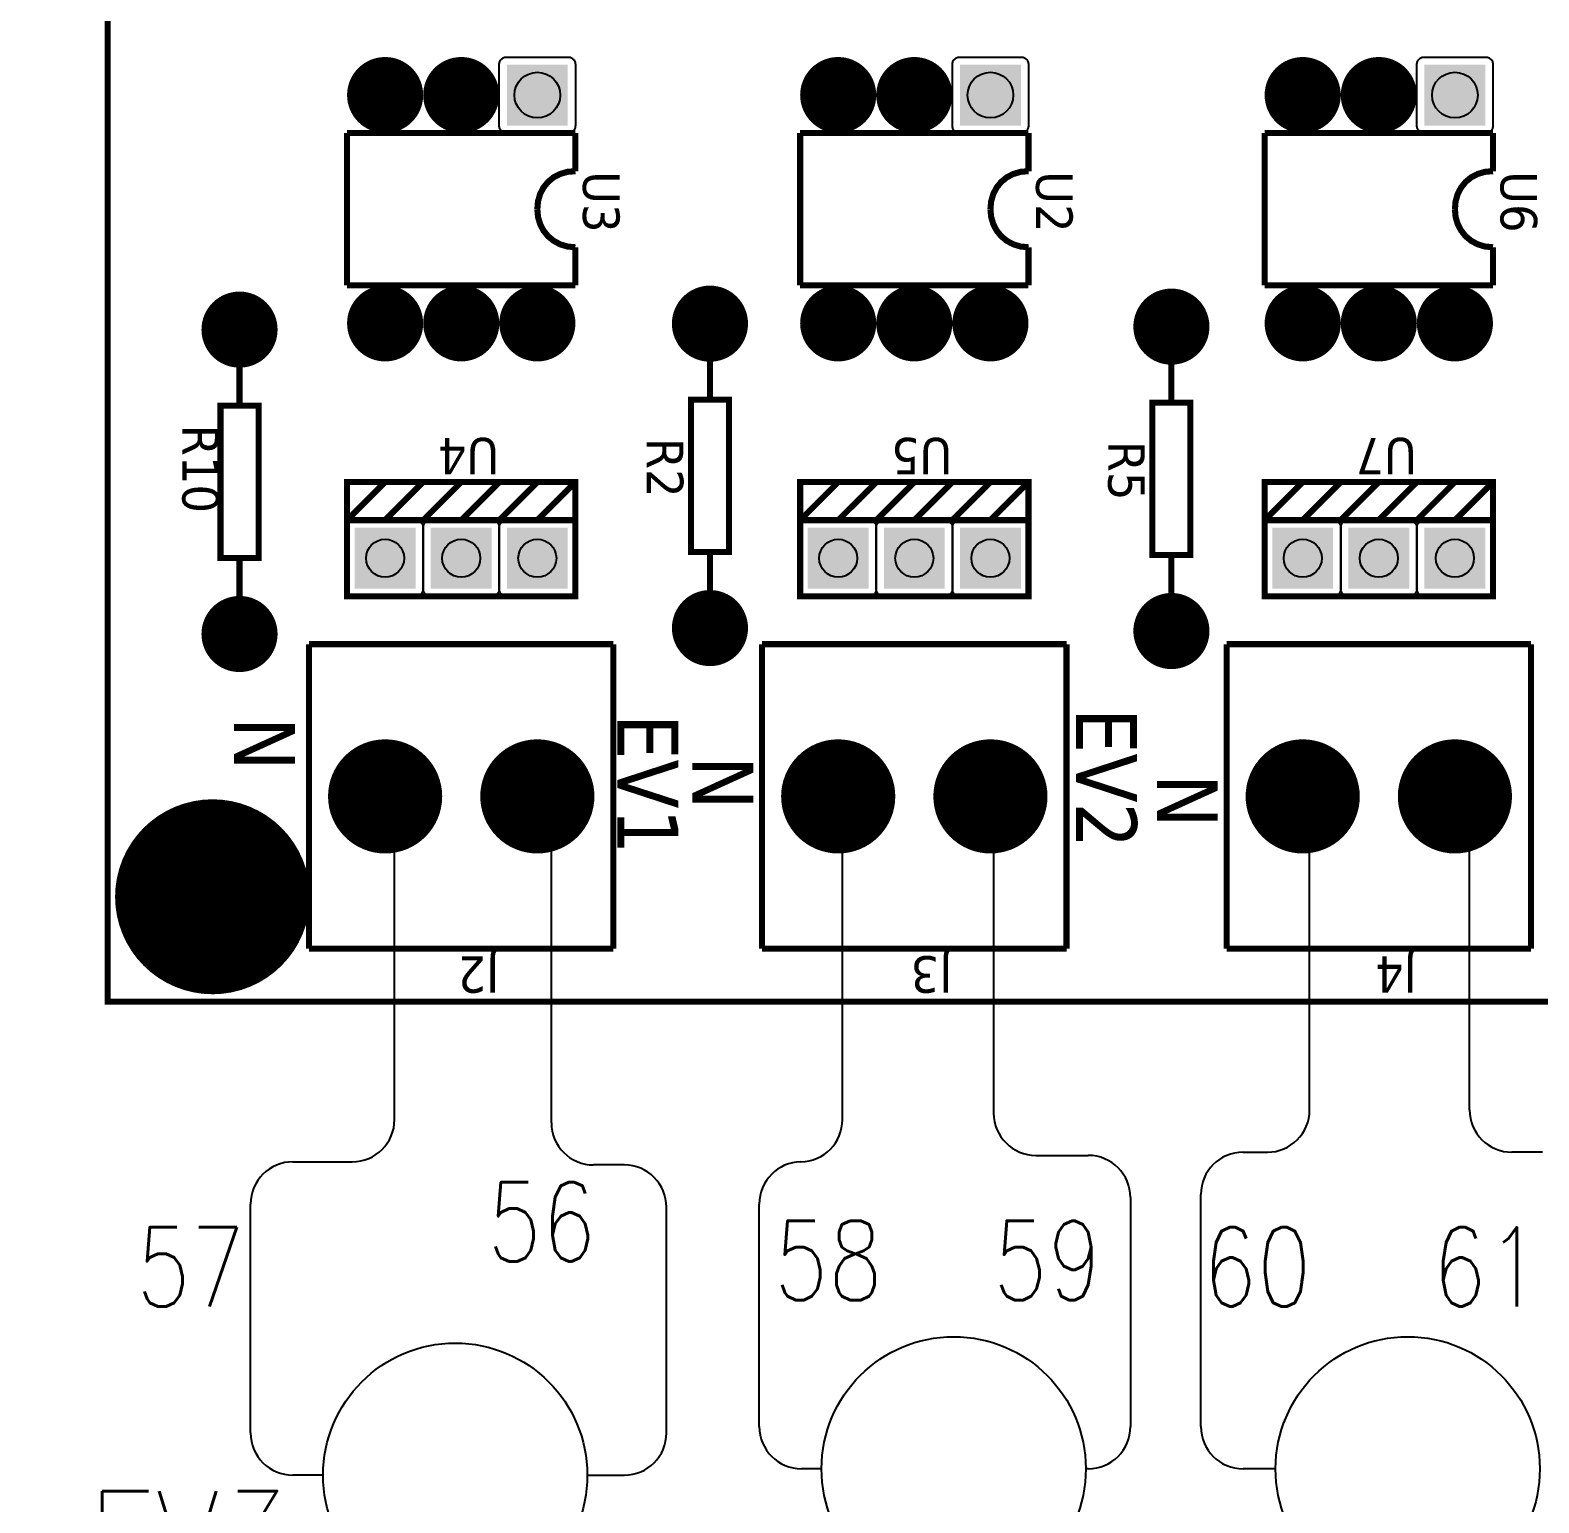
# Model space of a CAD drawing. Header units: millimetres. Extents: x 123.5 to 144.3, y 105.4 to 121.6.
# Drawn here: x 133.525 to 137.093, y 110.856 to 114.339 of the extents above; entities that cross this region are included whole.
import ezdxf
from ezdxf.enums import TextEntityAlignment as Align

# ---------------------------------------------------------------- set-up
doc = ezdxf.new("R2010")
doc.units = ezdxf.units.MM
for name, color, linetype in [('DESC', 250, 'Continuous'), ('SYMS', 7, 'Continuous'), ('TAGS', 250, 'Continuous'), ('WIREFIXED', 7, 'Continuous'), ('WIRES', 7, 'Continuous')]:
    doc.layers.add(name, color=color, linetype=linetype)
doc.styles.get("Standard").update_dxf_attribs({"font": 'tahoma.ttf'})
doc.styles.add('WD', font='romans.shx')

# ---------------------------------------------------------------- blocks, each defined once
blk = doc.blocks.new('EPAD')
at = {"const_width": 0.5}
blk.add_lwpolyline([(-0.25, 0, 1), (0.25, 0, 1)], format="xyb", close=True, dxfattribs=at)
blk = doc.blocks.new('RPAD')
blk.add_trace([(-0.5, -0.5), (-0.5, 0.5), (0.5, -0.5), (0.5, 0.5)])
blk = doc.blocks.new('tarjetavalvulas')
at = {"const_width": 0.008}
for points in [[(126.4425, 108.975), (130.6, 108.975), (130.6, 111.8372), (126.4425, 111.8372), (126.4425, 108.975)], [(126.4425, 108.975), (130.6, 108.975), (130.6, 111.8372), (126.4425, 111.8372), (126.4425, 108.975)], [(126.4425, 108.975), (130.6, 108.975), (130.6, 111.8372), (126.4425, 111.8372), (126.4425, 108.975)], [(128.7299, 111.7675), (128.7299, 111.3675)], [(128.7299, 111.7675), (129.1299, 111.7675)], [(128.7299, 111.7675), (128.7299, 111.3675)], [(128.7299, 111.7675), (129.1299, 111.7675)], [(128.7299, 111.7675), (128.7299, 111.3675)], [(128.7299, 111.7675), (129.1299, 111.7675)], [(129.1299, 111.7675), (129.1299, 111.3675)], [(129.1299, 111.7675), (129.1299, 111.3675)], [(129.1299, 111.7675), (129.1299, 111.3675)], [(129.3402, 111.7675), (129.3402, 111.3675)], [(129.3402, 111.7675), (129.7402, 111.7675)], [(129.3402, 111.7675), (129.3402, 111.3675)], [(129.3402, 111.7675), (129.7402, 111.7675)], [(129.3402, 111.7675), (129.3402, 111.3675)], [(129.3402, 111.7675), (129.7402, 111.7675)], [(129.7402, 111.7675), (129.7402, 111.3675)], [(129.7402, 111.7675), (129.7402, 111.3675)], [(129.7402, 111.7675), (129.7402, 111.3675)], [(129.9355, 111.7675), (129.9355, 111.3675)], [(129.9355, 111.7675), (130.3355, 111.7675)], [(129.9355, 111.7675), (129.9355, 111.3675)], [(129.9355, 111.7675), (130.3355, 111.7675)], [(129.9355, 111.7675), (129.9355, 111.3675)], [(129.9355, 111.7675), (130.3355, 111.7675)], [(130.3355, 111.7675), (130.3355, 111.3675)], [(130.3355, 111.7675), (130.3355, 111.3675)], [(130.3355, 111.7675), (130.3355, 111.3675)], [(128.7299, 111.3675), (129.1299, 111.3675)], [(128.7299, 111.3675), (129.1299, 111.3675)], [(128.7299, 111.3675), (129.1299, 111.3675)], [(129.3402, 111.3675), (129.7402, 111.3675)], [(129.3402, 111.3675), (129.7402, 111.3675)], [(129.3402, 111.3675), (129.7402, 111.3675)], [(129.9355, 111.3675), (130.3355, 111.3675)], [(129.9355, 111.3675), (130.3355, 111.3675)], [(129.9355, 111.3675), (130.3355, 111.3675)], [(128.7799, 111.2045), (129.0799, 111.2045), (129.0799, 111.3045), (128.7799, 111.3045), (128.7799, 111.2045)], [(128.7799, 111.2045), (129.0799, 111.2045), (129.0799, 111.3045), (128.7799, 111.3045), (128.7799, 111.2045)], [(128.7799, 111.2045), (129.0799, 111.2045), (129.0799, 111.3045), (128.7799, 111.3045), (128.7799, 111.2045)], [(129.2024, 111.3002), (129.2024, 111.2502)], [(129.2024, 111.3002), (129.2024, 111.2502)], [(129.2024, 111.3002), (129.2024, 111.2502)], [(129.3902, 111.2045), (129.6902, 111.2045), (129.6902, 111.3045), (129.3902, 111.3045), (129.3902, 111.2045)], [(129.3902, 111.2045), (129.6902, 111.2045), (129.6902, 111.3045), (129.3902, 111.3045), (129.3902, 111.2045)], [(129.3902, 111.2045), (129.6902, 111.2045), (129.6902, 111.3045), (129.3902, 111.3045), (129.3902, 111.2045)], [(129.9855, 111.2045), (130.2855, 111.2045), (130.2855, 111.3045), (129.9855, 111.3045), (129.9855, 111.2045)], [(129.9855, 111.2045), (130.2855, 111.2045), (130.2855, 111.3045), (129.9855, 111.3045), (129.9855, 111.2045)], [(129.9855, 111.2045), (130.2855, 111.2045), (130.2855, 111.3045), (129.9855, 111.3045), (129.9855, 111.2045)], [(130.4268, 111.3041), (130.4268, 111.2541)], [(130.4268, 111.3041), (130.4268, 111.2541)], [(130.4268, 111.3041), (130.4268, 111.2541)], [(129.8087, 111.2963), (129.8087, 111.2463)], [(129.8087, 111.2963), (129.8087, 111.2463)], [(129.8087, 111.2963), (129.8087, 111.2463)], [(129.1774, 111.0502), (129.2274, 111.0502), (129.2274, 111.2502), (129.1774, 111.2502), (129.1774, 111.0502)], [(129.1774, 111.0502), (129.2274, 111.0502), (129.2274, 111.2502), (129.1774, 111.2502), (129.1774, 111.0502)], [(129.1774, 111.0502), (129.2274, 111.0502), (129.2274, 111.2502), (129.1774, 111.2502), (129.1774, 111.0502)], [(129.7837, 111.0463), (129.8337, 111.0463), (129.8337, 111.2463), (129.7837, 111.2463), (129.7837, 111.0463)], [(129.7837, 111.0463), (129.8337, 111.0463), (129.8337, 111.2463), (129.7837, 111.2463), (129.7837, 111.0463)], [(129.7837, 111.0463), (129.8337, 111.0463), (129.8337, 111.2463), (129.7837, 111.2463), (129.7837, 111.0463)], [(130.4018, 111.0541), (130.4518, 111.0541), (130.4518, 111.2541), (130.4018, 111.2541), (130.4018, 111.0541)], [(130.4018, 111.0541), (130.4518, 111.0541), (130.4518, 111.2541), (130.4018, 111.2541), (130.4018, 111.0541)], [(130.4018, 111.0541), (130.4518, 111.0541), (130.4518, 111.2541), (130.4018, 111.2541), (130.4018, 111.0541)], [(129.0799, 111.2045), (129.0799, 111.1545), (128.7799, 111.1545), (128.7799, 111.2045)], [(128.8299, 111.2045), (128.7799, 111.1545)], [(129.0799, 111.2045), (129.0799, 111.1545), (128.7799, 111.1545), (128.7799, 111.2045)], [(128.8299, 111.2045), (128.7799, 111.1545)], [(129.0799, 111.2045), (129.0799, 111.1545), (128.7799, 111.1545), (128.7799, 111.2045)], [(128.8299, 111.2045), (128.7799, 111.1545)], [(128.8799, 111.2045), (128.8299, 111.1545)], [(128.8799, 111.2045), (128.8299, 111.1545)], [(128.8799, 111.2045), (128.8299, 111.1545)], [(128.9299, 111.2045), (128.8799, 111.1545)], [(128.9299, 111.2045), (128.8799, 111.1545)], [(128.9299, 111.2045), (128.8799, 111.1545)], [(128.9799, 111.2045), (128.9299, 111.1545)], [(128.9799, 111.2045), (128.9299, 111.1545)], [(128.9799, 111.2045), (128.9299, 111.1545)], [(129.0299, 111.2045), (128.9799, 111.1545)], [(129.0299, 111.2045), (128.9799, 111.1545)], [(129.0299, 111.2045), (128.9799, 111.1545)], [(129.0799, 111.2045), (129.0299, 111.1545)], [(129.0799, 111.2045), (129.0299, 111.1545)], [(129.0799, 111.2045), (129.0299, 111.1545)], [(129.6902, 111.2045), (129.6902, 111.1545), (129.3902, 111.1545), (129.3902, 111.2045)], [(129.4402, 111.2045), (129.3902, 111.1545)], [(129.6902, 111.2045), (129.6902, 111.1545), (129.3902, 111.1545), (129.3902, 111.2045)], [(129.4402, 111.2045), (129.3902, 111.1545)], [(129.6902, 111.2045), (129.6902, 111.1545), (129.3902, 111.1545), (129.3902, 111.2045)], [(129.4402, 111.2045), (129.3902, 111.1545)], [(129.4902, 111.2045), (129.4402, 111.1545)], [(129.4902, 111.2045), (129.4402, 111.1545)], [(129.4902, 111.2045), (129.4402, 111.1545)], [(129.5402, 111.2045), (129.4902, 111.1545)], [(129.5402, 111.2045), (129.4902, 111.1545)], [(129.5402, 111.2045), (129.4902, 111.1545)], [(129.5902, 111.2045), (129.5402, 111.1545)], [(129.5902, 111.2045), (129.5402, 111.1545)], [(129.5902, 111.2045), (129.5402, 111.1545)], [(129.6402, 111.2045), (129.5902, 111.1545)], [(129.6402, 111.2045), (129.5902, 111.1545)], [(129.6402, 111.2045), (129.5902, 111.1545)], [(129.6902, 111.2045), (129.6402, 111.1545)], [(129.6902, 111.2045), (129.6402, 111.1545)], [(129.6902, 111.2045), (129.6402, 111.1545)], [(130.2855, 111.2045), (130.2855, 111.1545), (129.9855, 111.1545), (129.9855, 111.2045)], [(130.0355, 111.2045), (129.9855, 111.1545)], [(130.2855, 111.2045), (130.2855, 111.1545), (129.9855, 111.1545), (129.9855, 111.2045)], [(130.0355, 111.2045), (129.9855, 111.1545)], [(130.2855, 111.2045), (130.2855, 111.1545), (129.9855, 111.1545), (129.9855, 111.2045)], [(130.0355, 111.2045), (129.9855, 111.1545)], [(130.0855, 111.2045), (130.0355, 111.1545)], [(130.0855, 111.2045), (130.0355, 111.1545)], [(130.0855, 111.2045), (130.0355, 111.1545)], [(130.1355, 111.2045), (130.0855, 111.1545)], [(130.1355, 111.2045), (130.0855, 111.1545)], [(130.1355, 111.2045), (130.0855, 111.1545)], [(130.1855, 111.2045), (130.1355, 111.1545)], [(130.1855, 111.2045), (130.1355, 111.1545)], [(130.1855, 111.2045), (130.1355, 111.1545)], [(130.2355, 111.2045), (130.1855, 111.1545)], [(130.2355, 111.2045), (130.1855, 111.1545)], [(130.2355, 111.2045), (130.1855, 111.1545)], [(130.2855, 111.2045), (130.2355, 111.1545)], [(130.2855, 111.2045), (130.2355, 111.1545)], [(130.2855, 111.2045), (130.2355, 111.1545)], [(129.2024, 111.0502), (129.2024, 111.0002)], [(129.2024, 111.0502), (129.2024, 111.0002)], [(129.2024, 111.0502), (129.2024, 111.0002)], [(129.8087, 111.0463), (129.8087, 110.9963)], [(129.8087, 111.0463), (129.8087, 110.9963)], [(129.8087, 111.0463), (129.8087, 110.9963)], [(130.4268, 111.0541), (130.4268, 111.0041)], [(130.4268, 111.0541), (130.4268, 111.0041)], [(130.4268, 111.0541), (130.4268, 111.0041)], [(128.7799, 110.8459), (128.7799, 110.8959)], [(128.7799, 110.8959), (129.0799, 110.8959)], [(128.7799, 110.8459), (128.7799, 110.8959)], [(128.7799, 110.8959), (129.0799, 110.8959)], [(128.7799, 110.8459), (128.7799, 110.8959)], [(128.7799, 110.8959), (129.0799, 110.8959)], [(129.0799, 110.6959), (129.0799, 110.8959)], [(129.0799, 110.6959), (129.0799, 110.8959)], [(129.0799, 110.6959), (129.0799, 110.8959)], [(129.3902, 110.8459), (129.3902, 110.8959)], [(129.3902, 110.8959), (129.6902, 110.8959)], [(129.3902, 110.8459), (129.3902, 110.8959)], [(129.3902, 110.8959), (129.6902, 110.8959)], [(129.3902, 110.8459), (129.3902, 110.8959)], [(129.3902, 110.8959), (129.6902, 110.8959)], [(129.6902, 110.6959), (129.6902, 110.8959)], [(129.6902, 110.6959), (129.6902, 110.8959)], [(129.6902, 110.6959), (129.6902, 110.8959)], [(129.9855, 110.8459), (129.9855, 110.8959)], [(129.9855, 110.8959), (130.2855, 110.8959)], [(129.9855, 110.8459), (129.9855, 110.8959)], [(129.9855, 110.8959), (130.2855, 110.8959)], [(129.9855, 110.8459), (129.9855, 110.8959)], [(129.9855, 110.8959), (130.2855, 110.8959)], [(130.2855, 110.6959), (130.2855, 110.8959)], [(130.2855, 110.6959), (130.2855, 110.8959)], [(130.2855, 110.6959), (130.2855, 110.8959)], [(128.8299, 110.7959), (128.829, 110.8061), (128.8262, 110.8155), (128.8217, 110.824), (128.8158, 110.8314), (128.8085, 110.8374), (128.8, 110.842), (128.7904, 110.8449), (128.7799, 110.8459)], [(128.8299, 110.7959), (128.829, 110.8061), (128.8262, 110.8155), (128.8217, 110.824), (128.8158, 110.8314), (128.8085, 110.8374), (128.8, 110.842), (128.7904, 110.8449), (128.7799, 110.8459)], [(128.8299, 110.7959), (128.829, 110.8061), (128.8262, 110.8155), (128.8217, 110.824), (128.8158, 110.8314), (128.8085, 110.8374), (128.8, 110.842), (128.7904, 110.8449), (128.7799, 110.8459)], [(129.4402, 110.7959), (129.4392, 110.8061), (129.4364, 110.8155), (129.432, 110.824), (129.426, 110.8314), (129.4187, 110.8374), (129.4102, 110.842), (129.4006, 110.8449), (129.3902, 110.8459)], [(129.4402, 110.7959), (129.4392, 110.8061), (129.4364, 110.8155), (129.432, 110.824), (129.426, 110.8314), (129.4187, 110.8374), (129.4102, 110.842), (129.4006, 110.8449), (129.3902, 110.8459)], [(129.4402, 110.7959), (129.4392, 110.8061), (129.4364, 110.8155), (129.432, 110.824), (129.426, 110.8314), (129.4187, 110.8374), (129.4102, 110.842), (129.4006, 110.8449), (129.3902, 110.8459)], [(130.0355, 110.7959), (130.0346, 110.8061), (130.0318, 110.8155), (130.0274, 110.824), (130.0214, 110.8314), (130.0141, 110.8374), (130.0056, 110.842), (129.996, 110.8449), (129.9855, 110.8459)], [(130.0355, 110.7959), (130.0346, 110.8061), (130.0318, 110.8155), (130.0274, 110.824), (130.0214, 110.8314), (130.0141, 110.8374), (130.0056, 110.842), (129.996, 110.8449), (129.9855, 110.8459)], [(130.0355, 110.7959), (130.0346, 110.8061), (130.0318, 110.8155), (130.0274, 110.824), (130.0214, 110.8314), (130.0141, 110.8374), (130.0056, 110.842), (129.996, 110.8449), (129.9855, 110.8459)], [(128.8299, 110.7959), (128.829, 110.7854), (128.8262, 110.7758), (128.8217, 110.7673), (128.8158, 110.76), (128.8085, 110.754), (128.8, 110.7496), (128.7904, 110.7468), (128.7799, 110.7459)], [(128.8299, 110.7959), (128.829, 110.7854), (128.8262, 110.7758), (128.8217, 110.7673), (128.8158, 110.76), (128.8085, 110.754), (128.8, 110.7496), (128.7904, 110.7468), (128.7799, 110.7459)], [(128.8299, 110.7959), (128.829, 110.7854), (128.8262, 110.7758), (128.8217, 110.7673), (128.8158, 110.76), (128.8085, 110.754), (128.8, 110.7496), (128.7904, 110.7468), (128.7799, 110.7459)], [(129.4402, 110.7959), (129.4392, 110.7854), (129.4364, 110.7758), (129.432, 110.7673), (129.426, 110.76), (129.4187, 110.754), (129.4102, 110.7496), (129.4006, 110.7468), (129.3902, 110.7459)], [(129.4402, 110.7959), (129.4392, 110.7854), (129.4364, 110.7758), (129.432, 110.7673), (129.426, 110.76), (129.4187, 110.754), (129.4102, 110.7496), (129.4006, 110.7468), (129.3902, 110.7459)], [(129.4402, 110.7959), (129.4392, 110.7854), (129.4364, 110.7758), (129.432, 110.7673), (129.426, 110.76), (129.4187, 110.754), (129.4102, 110.7496), (129.4006, 110.7468), (129.3902, 110.7459)], [(130.0355, 110.7959), (130.0346, 110.7854), (130.0318, 110.7758), (130.0274, 110.7673), (130.0214, 110.76), (130.0141, 110.754), (130.0056, 110.7496), (129.996, 110.7468), (129.9855, 110.7459)], [(130.0355, 110.7959), (130.0346, 110.7854), (130.0318, 110.7758), (130.0274, 110.7673), (130.0214, 110.76), (130.0141, 110.754), (130.0056, 110.7496), (129.996, 110.7468), (129.9855, 110.7459)], [(130.0355, 110.7959), (130.0346, 110.7854), (130.0318, 110.7758), (130.0274, 110.7673), (130.0214, 110.76), (130.0141, 110.754), (130.0056, 110.7496), (129.996, 110.7468), (129.9855, 110.7459)], [(128.7799, 110.6959), (128.7799, 110.7459)], [(128.7799, 110.6959), (128.7799, 110.7459)], [(128.7799, 110.6959), (128.7799, 110.7459)], [(129.3902, 110.6959), (129.3902, 110.7459)], [(129.3902, 110.6959), (129.3902, 110.7459)], [(129.3902, 110.6959), (129.3902, 110.7459)], [(129.9855, 110.6959), (129.9855, 110.7459)], [(129.9855, 110.6959), (129.9855, 110.7459)], [(129.9855, 110.6959), (129.9855, 110.7459)], [(128.7799, 110.6959), (129.0799, 110.6959)], [(128.7799, 110.6959), (129.0799, 110.6959)], [(128.7799, 110.6959), (129.0799, 110.6959)], [(129.3902, 110.6959), (129.6902, 110.6959)], [(129.3902, 110.6959), (129.6902, 110.6959)], [(129.3902, 110.6959), (129.6902, 110.6959)], [(129.9855, 110.6959), (130.2855, 110.6959)], [(129.9855, 110.6959), (130.2855, 110.6959)], [(129.9855, 110.6959), (130.2855, 110.6959)]]:
    blk.add_lwpolyline(points, dxfattribs=at)
for points in [[(128.8699, 111.2045), (128.7899, 111.2045), (128.7889, 111.2046), (128.7879, 111.2047), (128.7869, 111.205), (128.786, 111.2053), (128.7851, 111.2057), (128.7843, 111.2062), (128.7835, 111.2068), (128.7828, 111.2074), (128.7822, 111.2081), (128.7816, 111.2089), (128.7811, 111.2097), (128.7807, 111.2106), (128.7804, 111.2115), (128.7801, 111.2125), (128.78, 111.2135), (128.7799, 111.2145), (128.7799, 111.2945), (128.78, 111.2956), (128.7801, 111.2966), (128.7804, 111.2975), (128.7807, 111.2985), (128.7811, 111.2993), (128.7816, 111.3002), (128.7822, 111.3009), (128.7828, 111.3016), (128.7835, 111.3023), (128.7843, 111.3029), (128.7851, 111.3033), (128.786, 111.3038), (128.7869, 111.3041), (128.7879, 111.3043), (128.7889, 111.3045), (128.7899, 111.3045), (128.8699, 111.3045), (128.871, 111.3045), (128.872, 111.3043), (128.8729, 111.3041), (128.8739, 111.3038), (128.8747, 111.3033), (128.8756, 111.3029), (128.8763, 111.3023), (128.877, 111.3016), (128.8777, 111.3009), (128.8782, 111.3002), (128.8787, 111.2993), (128.8791, 111.2985), (128.8795, 111.2975), (128.8797, 111.2966), (128.8799, 111.2956), (128.8799, 111.2945), (128.8799, 111.2145), (128.8799, 111.2135), (128.8797, 111.2125), (128.8795, 111.2115), (128.8791, 111.2106), (128.8787, 111.2097), (128.8782, 111.2089), (128.8777, 111.2081), (128.877, 111.2074), (128.8763, 111.2068), (128.8756, 111.2062), (128.8747, 111.2057), (128.8739, 111.2053), (128.8729, 111.205), (128.872, 111.2047), (128.871, 111.2046), (128.8699, 111.2045)], [(128.9699, 111.2045), (128.8899, 111.2045), (128.8889, 111.2046), (128.8879, 111.2047), (128.8869, 111.205), (128.886, 111.2053), (128.8851, 111.2057), (128.8843, 111.2062), (128.8835, 111.2068), (128.8828, 111.2074), (128.8822, 111.2081), (128.8816, 111.2089), (128.8811, 111.2097), (128.8807, 111.2106), (128.8804, 111.2115), (128.8801, 111.2125), (128.88, 111.2135), (128.8799, 111.2145), (128.8799, 111.2945), (128.88, 111.2956), (128.8801, 111.2966), (128.8804, 111.2975), (128.8807, 111.2985), (128.8811, 111.2993), (128.8816, 111.3002), (128.8822, 111.3009), (128.8828, 111.3016), (128.8835, 111.3023), (128.8843, 111.3029), (128.8851, 111.3033), (128.886, 111.3038), (128.8869, 111.3041), (128.8879, 111.3043), (128.8889, 111.3045), (128.8899, 111.3045), (128.9699, 111.3045), (128.971, 111.3045), (128.972, 111.3043), (128.9729, 111.3041), (128.9739, 111.3038), (128.9747, 111.3033), (128.9756, 111.3029), (128.9763, 111.3023), (128.977, 111.3016), (128.9777, 111.3009), (128.9782, 111.3002), (128.9787, 111.2993), (128.9791, 111.2985), (128.9795, 111.2975), (128.9797, 111.2966), (128.9799, 111.2956), (128.9799, 111.2945), (128.9799, 111.2145), (128.9799, 111.2135), (128.9797, 111.2125), (128.9795, 111.2115), (128.9791, 111.2106), (128.9787, 111.2097), (128.9782, 111.2089), (128.9777, 111.2081), (128.977, 111.2074), (128.9763, 111.2068), (128.9756, 111.2062), (128.9747, 111.2057), (128.9739, 111.2053), (128.9729, 111.205), (128.972, 111.2047), (128.971, 111.2046), (128.9699, 111.2045)], [(129.0699, 111.2045), (128.9899, 111.2045), (128.9889, 111.2046), (128.9879, 111.2047), (128.9869, 111.205), (128.986, 111.2053), (128.9851, 111.2057), (128.9843, 111.2062), (128.9835, 111.2068), (128.9828, 111.2074), (128.9822, 111.2081), (128.9816, 111.2089), (128.9811, 111.2097), (128.9807, 111.2106), (128.9804, 111.2115), (128.9801, 111.2125), (128.98, 111.2135), (128.9799, 111.2145), (128.9799, 111.2945), (128.98, 111.2956), (128.9801, 111.2966), (128.9804, 111.2975), (128.9807, 111.2985), (128.9811, 111.2993), (128.9816, 111.3002), (128.9822, 111.3009), (128.9828, 111.3016), (128.9835, 111.3023), (128.9843, 111.3029), (128.9851, 111.3033), (128.986, 111.3038), (128.9869, 111.3041), (128.9879, 111.3043), (128.9889, 111.3045), (128.9899, 111.3045), (129.0699, 111.3045), (129.071, 111.3045), (129.072, 111.3043), (129.0729, 111.3041), (129.0739, 111.3038), (129.0747, 111.3033), (129.0756, 111.3029), (129.0763, 111.3023), (129.077, 111.3016), (129.0777, 111.3009), (129.0782, 111.3002), (129.0787, 111.2993), (129.0791, 111.2985), (129.0795, 111.2975), (129.0797, 111.2966), (129.0799, 111.2956), (129.0799, 111.2945), (129.0799, 111.2145), (129.0799, 111.2135), (129.0797, 111.2125), (129.0795, 111.2115), (129.0791, 111.2106), (129.0787, 111.2097), (129.0782, 111.2089), (129.0777, 111.2081), (129.077, 111.2074), (129.0763, 111.2068), (129.0756, 111.2062), (129.0747, 111.2057), (129.0739, 111.2053), (129.0729, 111.205), (129.072, 111.2047), (129.071, 111.2046), (129.0699, 111.2045)], [(129.4802, 111.2045), (129.4002, 111.2045), (129.3991, 111.2046), (129.3981, 111.2047), (129.3971, 111.205), (129.3962, 111.2053), (129.3953, 111.2057), (129.3945, 111.2062), (129.3938, 111.2068), (129.393, 111.2074), (129.3924, 111.2081), (129.3918, 111.2089), (129.3913, 111.2097), (129.3909, 111.2106), (129.3906, 111.2115), (129.3904, 111.2125), (129.3902, 111.2135), (129.3902, 111.2145), (129.3902, 111.2945), (129.3902, 111.2956), (129.3904, 111.2966), (129.3906, 111.2975), (129.3909, 111.2985), (129.3913, 111.2993), (129.3918, 111.3002), (129.3924, 111.3009), (129.393, 111.3016), (129.3938, 111.3023), (129.3945, 111.3029), (129.3953, 111.3033), (129.3962, 111.3038), (129.3971, 111.3041), (129.3981, 111.3043), (129.3991, 111.3045), (129.4002, 111.3045), (129.4802, 111.3045), (129.4812, 111.3045), (129.4822, 111.3043), (129.4832, 111.3041), (129.4841, 111.3038), (129.485, 111.3033), (129.4858, 111.3029), (129.4866, 111.3023), (129.4873, 111.3016), (129.4879, 111.3009), (129.4885, 111.3002), (129.489, 111.2993), (129.4894, 111.2985), (129.4897, 111.2975), (129.49, 111.2966), (129.4901, 111.2956), (129.4902, 111.2945), (129.4902, 111.2145), (129.4901, 111.2135), (129.49, 111.2125), (129.4897, 111.2115), (129.4894, 111.2106), (129.489, 111.2097), (129.4885, 111.2089), (129.4879, 111.2081), (129.4873, 111.2074), (129.4866, 111.2068), (129.4858, 111.2062), (129.485, 111.2057), (129.4841, 111.2053), (129.4832, 111.205), (129.4822, 111.2047), (129.4812, 111.2046), (129.4802, 111.2045)], [(129.5802, 111.2045), (129.5002, 111.2045), (129.4991, 111.2046), (129.4981, 111.2047), (129.4971, 111.205), (129.4962, 111.2053), (129.4953, 111.2057), (129.4945, 111.2062), (129.4938, 111.2068), (129.493, 111.2074), (129.4924, 111.2081), (129.4918, 111.2089), (129.4913, 111.2097), (129.4909, 111.2106), (129.4906, 111.2115), (129.4904, 111.2125), (129.4902, 111.2135), (129.4902, 111.2145), (129.4902, 111.2945), (129.4902, 111.2956), (129.4904, 111.2966), (129.4906, 111.2975), (129.4909, 111.2985), (129.4913, 111.2993), (129.4918, 111.3002), (129.4924, 111.3009), (129.493, 111.3016), (129.4938, 111.3023), (129.4945, 111.3029), (129.4953, 111.3033), (129.4962, 111.3038), (129.4971, 111.3041), (129.4981, 111.3043), (129.4991, 111.3045), (129.5002, 111.3045), (129.5802, 111.3045), (129.5812, 111.3045), (129.5822, 111.3043), (129.5832, 111.3041), (129.5841, 111.3038), (129.585, 111.3033), (129.5858, 111.3029), (129.5866, 111.3023), (129.5873, 111.3016), (129.5879, 111.3009), (129.5885, 111.3002), (129.589, 111.2993), (129.5894, 111.2985), (129.5897, 111.2975), (129.59, 111.2966), (129.5901, 111.2956), (129.5902, 111.2945), (129.5902, 111.2145), (129.5901, 111.2135), (129.59, 111.2125), (129.5897, 111.2115), (129.5894, 111.2106), (129.589, 111.2097), (129.5885, 111.2089), (129.5879, 111.2081), (129.5873, 111.2074), (129.5866, 111.2068), (129.5858, 111.2062), (129.585, 111.2057), (129.5841, 111.2053), (129.5832, 111.205), (129.5822, 111.2047), (129.5812, 111.2046), (129.5802, 111.2045)], [(129.6802, 111.2045), (129.6002, 111.2045), (129.5991, 111.2046), (129.5981, 111.2047), (129.5971, 111.205), (129.5962, 111.2053), (129.5953, 111.2057), (129.5945, 111.2062), (129.5938, 111.2068), (129.593, 111.2074), (129.5924, 111.2081), (129.5918, 111.2089), (129.5913, 111.2097), (129.5909, 111.2106), (129.5906, 111.2115), (129.5904, 111.2125), (129.5902, 111.2135), (129.5902, 111.2145), (129.5902, 111.2945), (129.5902, 111.2956), (129.5904, 111.2966), (129.5906, 111.2975), (129.5909, 111.2985), (129.5913, 111.2993), (129.5918, 111.3002), (129.5924, 111.3009), (129.593, 111.3016), (129.5938, 111.3023), (129.5945, 111.3029), (129.5953, 111.3033), (129.5962, 111.3038), (129.5971, 111.3041), (129.5981, 111.3043), (129.5991, 111.3045), (129.6002, 111.3045), (129.6802, 111.3045), (129.6812, 111.3045), (129.6822, 111.3043), (129.6832, 111.3041), (129.6841, 111.3038), (129.685, 111.3033), (129.6858, 111.3029), (129.6866, 111.3023), (129.6873, 111.3016), (129.6879, 111.3009), (129.6885, 111.3002), (129.689, 111.2993), (129.6894, 111.2985), (129.6897, 111.2975), (129.69, 111.2966), (129.6901, 111.2956), (129.6902, 111.2945), (129.6902, 111.2145), (129.6901, 111.2135), (129.69, 111.2125), (129.6897, 111.2115), (129.6894, 111.2106), (129.689, 111.2097), (129.6885, 111.2089), (129.6879, 111.2081), (129.6873, 111.2074), (129.6866, 111.2068), (129.6858, 111.2062), (129.685, 111.2057), (129.6841, 111.2053), (129.6832, 111.205), (129.6822, 111.2047), (129.6812, 111.2046), (129.6802, 111.2045)], [(130.0755, 111.2045), (129.9955, 111.2045), (129.9945, 111.2046), (129.9935, 111.2047), (129.9925, 111.205), (129.9916, 111.2053), (129.9907, 111.2057), (129.9899, 111.2062), (129.9891, 111.2068), (129.9884, 111.2074), (129.9878, 111.2081), (129.9872, 111.2089), (129.9867, 111.2097), (129.9863, 111.2106), (129.986, 111.2115), (129.9857, 111.2125), (129.9856, 111.2135), (129.9855, 111.2145), (129.9855, 111.2945), (129.9856, 111.2956), (129.9857, 111.2966), (129.986, 111.2975), (129.9863, 111.2985), (129.9867, 111.2993), (129.9872, 111.3002), (129.9878, 111.3009), (129.9884, 111.3016), (129.9891, 111.3023), (129.9899, 111.3029), (129.9907, 111.3033), (129.9916, 111.3038), (129.9925, 111.3041), (129.9935, 111.3043), (129.9945, 111.3045), (129.9955, 111.3045), (130.0755, 111.3045), (130.0766, 111.3045), (130.0776, 111.3043), (130.0786, 111.3041), (130.0795, 111.3038), (130.0804, 111.3033), (130.0812, 111.3029), (130.0819, 111.3023), (130.0827, 111.3016), (130.0833, 111.3009), (130.0839, 111.3002), (130.0844, 111.2993), (130.0848, 111.2985), (130.0851, 111.2975), (130.0853, 111.2966), (130.0855, 111.2956), (130.0855, 111.2945), (130.0855, 111.2145), (130.0855, 111.2135), (130.0853, 111.2125), (130.0851, 111.2115), (130.0848, 111.2106), (130.0844, 111.2097), (130.0839, 111.2089), (130.0833, 111.2081), (130.0827, 111.2074), (130.0819, 111.2068), (130.0812, 111.2062), (130.0804, 111.2057), (130.0795, 111.2053), (130.0786, 111.205), (130.0776, 111.2047), (130.0766, 111.2046), (130.0755, 111.2045)], [(130.1755, 111.2045), (130.0955, 111.2045), (130.0945, 111.2046), (130.0935, 111.2047), (130.0925, 111.205), (130.0916, 111.2053), (130.0907, 111.2057), (130.0899, 111.2062), (130.0891, 111.2068), (130.0884, 111.2074), (130.0878, 111.2081), (130.0872, 111.2089), (130.0867, 111.2097), (130.0863, 111.2106), (130.086, 111.2115), (130.0857, 111.2125), (130.0856, 111.2135), (130.0855, 111.2145), (130.0855, 111.2945), (130.0856, 111.2956), (130.0857, 111.2966), (130.086, 111.2975), (130.0863, 111.2985), (130.0867, 111.2993), (130.0872, 111.3002), (130.0878, 111.3009), (130.0884, 111.3016), (130.0891, 111.3023), (130.0899, 111.3029), (130.0907, 111.3033), (130.0916, 111.3038), (130.0925, 111.3041), (130.0935, 111.3043), (130.0945, 111.3045), (130.0955, 111.3045), (130.1755, 111.3045), (130.1766, 111.3045), (130.1776, 111.3043), (130.1786, 111.3041), (130.1795, 111.3038), (130.1804, 111.3033), (130.1812, 111.3029), (130.1819, 111.3023), (130.1827, 111.3016), (130.1833, 111.3009), (130.1839, 111.3002), (130.1844, 111.2993), (130.1848, 111.2985), (130.1851, 111.2975), (130.1853, 111.2966), (130.1855, 111.2956), (130.1855, 111.2945), (130.1855, 111.2145), (130.1855, 111.2135), (130.1853, 111.2125), (130.1851, 111.2115), (130.1848, 111.2106), (130.1844, 111.2097), (130.1839, 111.2089), (130.1833, 111.2081), (130.1827, 111.2074), (130.1819, 111.2068), (130.1812, 111.2062), (130.1804, 111.2057), (130.1795, 111.2053), (130.1786, 111.205), (130.1776, 111.2047), (130.1766, 111.2046), (130.1755, 111.2045)], [(130.2755, 111.2045), (130.1955, 111.2045), (130.1945, 111.2046), (130.1935, 111.2047), (130.1925, 111.205), (130.1916, 111.2053), (130.1907, 111.2057), (130.1899, 111.2062), (130.1891, 111.2068), (130.1884, 111.2074), (130.1878, 111.2081), (130.1872, 111.2089), (130.1867, 111.2097), (130.1863, 111.2106), (130.186, 111.2115), (130.1857, 111.2125), (130.1856, 111.2135), (130.1855, 111.2145), (130.1855, 111.2945), (130.1856, 111.2956), (130.1857, 111.2966), (130.186, 111.2975), (130.1863, 111.2985), (130.1867, 111.2993), (130.1872, 111.3002), (130.1878, 111.3009), (130.1884, 111.3016), (130.1891, 111.3023), (130.1899, 111.3029), (130.1907, 111.3033), (130.1916, 111.3038), (130.1925, 111.3041), (130.1935, 111.3043), (130.1945, 111.3045), (130.1955, 111.3045), (130.2755, 111.3045), (130.2766, 111.3045), (130.2776, 111.3043), (130.2786, 111.3041), (130.2795, 111.3038), (130.2804, 111.3033), (130.2812, 111.3029), (130.2819, 111.3023), (130.2827, 111.3016), (130.2833, 111.3009), (130.2839, 111.3002), (130.2844, 111.2993), (130.2848, 111.2985), (130.2851, 111.2975), (130.2853, 111.2966), (130.2855, 111.2956), (130.2855, 111.2945), (130.2855, 111.2145), (130.2855, 111.2135), (130.2853, 111.2125), (130.2851, 111.2115), (130.2848, 111.2106), (130.2844, 111.2097), (130.2839, 111.2089), (130.2833, 111.2081), (130.2827, 111.2074), (130.2819, 111.2068), (130.2812, 111.2062), (130.2804, 111.2057), (130.2795, 111.2053), (130.2786, 111.205), (130.2776, 111.2047), (130.2766, 111.2046), (130.2755, 111.2045)], [(128.7899, 110.6959), (128.8699, 110.6959), (128.871, 110.6958), (128.872, 110.6957), (128.8729, 110.6954), (128.8739, 110.6951), (128.8747, 110.6947), (128.8756, 110.6942), (128.8763, 110.6936), (128.877, 110.693), (128.8777, 110.6923), (128.8782, 110.6915), (128.8787, 110.6907), (128.8791, 110.6898), (128.8795, 110.6889), (128.8797, 110.6879), (128.8799, 110.6869), (128.8799, 110.6859), (128.8799, 110.6059), (128.8799, 110.6048), (128.8797, 110.6038), (128.8795, 110.6029), (128.8791, 110.6019), (128.8787, 110.6011), (128.8782, 110.6002), (128.8777, 110.5995), (128.877, 110.5988), (128.8763, 110.5981), (128.8756, 110.5976), (128.8747, 110.5971), (128.8739, 110.5966), (128.8729, 110.5963), (128.872, 110.5961), (128.871, 110.5959), (128.8699, 110.5959), (128.7899, 110.5959), (128.7889, 110.5959), (128.7879, 110.5961), (128.7869, 110.5963), (128.786, 110.5966), (128.7851, 110.5971), (128.7843, 110.5976), (128.7835, 110.5981), (128.7828, 110.5988), (128.7822, 110.5995), (128.7816, 110.6002), (128.7811, 110.6011), (128.7807, 110.6019), (128.7804, 110.6029), (128.7801, 110.6038), (128.78, 110.6048), (128.7799, 110.6059), (128.7799, 110.6859), (128.78, 110.6869), (128.7801, 110.6879), (128.7804, 110.6889), (128.7807, 110.6898), (128.7811, 110.6907), (128.7816, 110.6915), (128.7822, 110.6923), (128.7828, 110.693), (128.7835, 110.6936), (128.7843, 110.6942), (128.7851, 110.6947), (128.786, 110.6951), (128.7869, 110.6954), (128.7879, 110.6957), (128.7889, 110.6958), (128.7899, 110.6959)], [(129.4002, 110.6959), (129.4802, 110.6959), (129.4812, 110.6958), (129.4822, 110.6957), (129.4832, 110.6954), (129.4841, 110.6951), (129.485, 110.6947), (129.4858, 110.6942), (129.4866, 110.6936), (129.4873, 110.693), (129.4879, 110.6923), (129.4885, 110.6915), (129.489, 110.6907), (129.4894, 110.6898), (129.4897, 110.6889), (129.49, 110.6879), (129.4901, 110.6869), (129.4902, 110.6859), (129.4902, 110.6059), (129.4901, 110.6048), (129.49, 110.6038), (129.4897, 110.6029), (129.4894, 110.6019), (129.489, 110.6011), (129.4885, 110.6002), (129.4879, 110.5995), (129.4873, 110.5988), (129.4866, 110.5981), (129.4858, 110.5976), (129.485, 110.5971), (129.4841, 110.5966), (129.4832, 110.5963), (129.4822, 110.5961), (129.4812, 110.5959), (129.4802, 110.5959), (129.4002, 110.5959), (129.3991, 110.5959), (129.3981, 110.5961), (129.3971, 110.5963), (129.3962, 110.5966), (129.3953, 110.5971), (129.3945, 110.5976), (129.3938, 110.5981), (129.393, 110.5988), (129.3924, 110.5995), (129.3918, 110.6002), (129.3913, 110.6011), (129.3909, 110.6019), (129.3906, 110.6029), (129.3904, 110.6038), (129.3902, 110.6048), (129.3902, 110.6059), (129.3902, 110.6859), (129.3902, 110.6869), (129.3904, 110.6879), (129.3906, 110.6889), (129.3909, 110.6898), (129.3913, 110.6907), (129.3918, 110.6915), (129.3924, 110.6923), (129.393, 110.693), (129.3938, 110.6936), (129.3945, 110.6942), (129.3953, 110.6947), (129.3962, 110.6951), (129.3971, 110.6954), (129.3981, 110.6957), (129.3991, 110.6958), (129.4002, 110.6959)], [(129.9955, 110.6959), (130.0755, 110.6959), (130.0766, 110.6958), (130.0776, 110.6957), (130.0786, 110.6954), (130.0795, 110.6951), (130.0804, 110.6947), (130.0812, 110.6942), (130.0819, 110.6936), (130.0827, 110.693), (130.0833, 110.6923), (130.0839, 110.6915), (130.0844, 110.6907), (130.0848, 110.6898), (130.0851, 110.6889), (130.0853, 110.6879), (130.0855, 110.6869), (130.0855, 110.6859), (130.0855, 110.6059), (130.0855, 110.6048), (130.0853, 110.6038), (130.0851, 110.6029), (130.0848, 110.6019), (130.0844, 110.6011), (130.0839, 110.6002), (130.0833, 110.5995), (130.0827, 110.5988), (130.0819, 110.5981), (130.0812, 110.5976), (130.0804, 110.5971), (130.0795, 110.5966), (130.0786, 110.5963), (130.0776, 110.5961), (130.0766, 110.5959), (130.0755, 110.5959), (129.9955, 110.5959), (129.9945, 110.5959), (129.9935, 110.5961), (129.9925, 110.5963), (129.9916, 110.5966), (129.9907, 110.5971), (129.9899, 110.5976), (129.9891, 110.5981), (129.9884, 110.5988), (129.9878, 110.5995), (129.9872, 110.6002), (129.9867, 110.6011), (129.9863, 110.6019), (129.986, 110.6029), (129.9857, 110.6038), (129.9856, 110.6048), (129.9855, 110.6059), (129.9855, 110.6859), (129.9856, 110.6869), (129.9857, 110.6879), (129.986, 110.6889), (129.9863, 110.6898), (129.9867, 110.6907), (129.9872, 110.6915), (129.9878, 110.6923), (129.9884, 110.693), (129.9891, 110.6936), (129.9899, 110.6942), (129.9907, 110.6947), (129.9916, 110.6951), (129.9925, 110.6954), (129.9935, 110.6957), (129.9945, 110.6958), (129.9955, 110.6959)]]:
    blk.add_lwpolyline(points, close=True)
for centre, radius in [((130.4622, 111.6994), 0.01), ((128.8299, 111.5675), 0.03), ((129.0299, 111.5675), 0.03), ((129.4402, 111.5675), 0.03), ((129.6402, 111.5675), 0.03), ((130.0355, 111.5675), 0.03), ((130.2355, 111.5675), 0.03), ((129.2024, 111.3502), 0.025), ((129.8087, 111.3463), 0.025), ((130.4268, 111.3541), 0.025), ((128.8299, 111.2545), 0.025), ((128.9299, 111.2545), 0.025), ((129.0299, 111.2545), 0.025), ((129.4402, 111.2545), 0.025), ((129.5402, 111.2545), 0.025), ((129.6402, 111.2545), 0.025), ((130.0355, 111.2545), 0.025), ((130.1355, 111.2545), 0.025), ((130.2355, 111.2545), 0.025), ((128.8299, 110.9459), 0.03), ((128.9299, 110.9459), 0.03), ((129.0299, 110.9459), 0.03), ((129.2024, 110.9502), 0.025), ((129.4402, 110.9459), 0.03), ((129.5402, 110.9459), 0.03), ((129.6402, 110.9459), 0.03), ((129.8087, 110.9463), 0.025), ((130.0355, 110.9459), 0.03), ((130.1355, 110.9459), 0.03), ((130.2355, 110.9459), 0.03), ((130.4268, 110.9541), 0.025), ((128.8299, 110.6459), 0.03), ((128.9299, 110.6459), 0.03), ((129.0299, 110.6459), 0.03), ((129.4402, 110.6459), 0.03), ((129.5402, 110.6459), 0.03), ((129.6402, 110.6459), 0.03), ((130.0355, 110.6459), 0.03), ((130.1355, 110.6459), 0.03), ((130.2355, 110.6459), 0.03)]:
    blk.add_circle(centre, radius)
for name, p, xscale, yscale in [('EPAD', (130.4622, 111.6994), 0.25622, 0.25622), ('EPAD', (130.4622, 111.6994), 0.23622, 0.23622), ('EPAD', (128.8299, 111.5675), 0.15, 0.15), ('EPAD', (129.0299, 111.5675), 0.15, 0.15), ('EPAD', (129.4402, 111.5675), 0.15, 0.15), ('EPAD', (129.6402, 111.5675), 0.15, 0.15), ('EPAD', (130.0355, 111.5675), 0.15, 0.15), ('EPAD', (130.2355, 111.5675), 0.15, 0.15), ('EPAD', (128.8299, 111.5675), 0.12, 0.12), ('EPAD', (129.0299, 111.5675), 0.12, 0.12), ('EPAD', (129.4402, 111.5675), 0.12, 0.12), ('EPAD', (129.6402, 111.5675), 0.12, 0.12), ('EPAD', (130.0355, 111.5675), 0.12, 0.12), ('EPAD', (130.2355, 111.5675), 0.12, 0.12), ('EPAD', (130.4268, 111.3541), 0.1, 0.1), ('EPAD', (129.2024, 111.3502), 0.1, 0.1), ('EPAD', (129.2024, 111.3502), 0.08, 0.08), ('EPAD', (129.8087, 111.3463), 0.1, 0.1), ('EPAD', (129.8087, 111.3463), 0.08, 0.08), ('EPAD', (130.4268, 111.3541), 0.08, 0.08), ('EPAD', (130.4268, 110.9541), 0.1, 0.1), ('EPAD', (128.8299, 110.9459), 0.1, 0.1), ('EPAD', (128.8299, 110.9459), 0.08, 0.08), ('EPAD', (128.9299, 110.9459), 0.1, 0.1), ('EPAD', (128.9299, 110.9459), 0.08, 0.08), ('EPAD', (129.0299, 110.9459), 0.1, 0.1), ('EPAD', (129.0299, 110.9459), 0.08, 0.08), ('EPAD', (129.2024, 110.9502), 0.1, 0.1), ('EPAD', (129.2024, 110.9502), 0.08, 0.08), ('EPAD', (129.4402, 110.9459), 0.1, 0.1), ('EPAD', (129.4402, 110.9459), 0.08, 0.08), ('EPAD', (129.5402, 110.9459), 0.1, 0.1), ('EPAD', (129.5402, 110.9459), 0.08, 0.08), ('EPAD', (129.6402, 110.9459), 0.1, 0.1), ('EPAD', (129.6402, 110.9459), 0.08, 0.08), ('EPAD', (129.8087, 110.9463), 0.1, 0.1), ('EPAD', (129.8087, 110.9463), 0.08, 0.08), ('EPAD', (130.0355, 110.9459), 0.1, 0.1), ('EPAD', (130.0355, 110.9459), 0.08, 0.08), ('EPAD', (130.1355, 110.9459), 0.1, 0.1), ('EPAD', (130.1355, 110.9459), 0.08, 0.08), ('EPAD', (130.2355, 110.9459), 0.1, 0.1), ('EPAD', (130.2355, 110.9459), 0.08, 0.08), ('EPAD', (130.4268, 110.9541), 0.08, 0.08), ('EPAD', (128.9299, 110.6459), 0.1, 0.1), ('EPAD', (129.0299, 110.6459), 0.1, 0.1), ('EPAD', (129.5402, 110.6459), 0.1, 0.1), ('EPAD', (129.6402, 110.6459), 0.1, 0.1), ('EPAD', (130.1355, 110.6459), 0.1, 0.1), ('EPAD', (130.2355, 110.6459), 0.1, 0.1), ('RPAD', (128.8299, 110.6459), 0.08, 0.08), ('EPAD', (128.9299, 110.6459), 0.08, 0.08), ('EPAD', (129.0299, 110.6459), 0.08, 0.08), ('RPAD', (129.4402, 110.6459), 0.08, 0.08), ('EPAD', (129.5402, 110.6459), 0.08, 0.08), ('EPAD', (129.6402, 110.6459), 0.08, 0.08), ('RPAD', (130.0355, 110.6459), 0.08, 0.08), ('EPAD', (130.1355, 110.6459), 0.08, 0.08), ('EPAD', (130.2355, 110.6459), 0.08, 0.08)]:
    blk.add_blockref(name, p, dxfattribs=dict(xscale=xscale, yscale=yscale))
at = {"xscale": 0.08, "yscale": 0.08, "rotation": 180}
for p in [(128.8299, 111.2545), (128.9299, 111.2545), (129.0299, 111.2545), (129.4402, 111.2545), (129.5402, 111.2545), (129.6402, 111.2545), (130.0355, 111.2545), (130.1355, 111.2545), (130.2355, 111.2545)]:
    blk.add_blockref('RPAD', p, dxfattribs=at)
at = {"width": 1.041667}
for s, p in [('J4', (128.8799, 111.7775)), ('J4', (128.8799, 111.7775)), ('J4', (128.8799, 111.7775)), ('J3', (129.4902, 111.7775)), ('J3', (129.4902, 111.7775)), ('J3', (129.4902, 111.7775)), ('J2', (130.0855, 111.7775)), ('J2', (130.0855, 111.7775)), ('J2', (130.0855, 111.7775)), ('U7', (128.8799, 111.0965)), ('U7', (128.8799, 111.0965)), ('U7', (128.8799, 111.0965)), ('U5', (129.4902, 111.0965)), ('U5', (129.4902, 111.0965)), ('U5', (129.4902, 111.0965)), ('U4', (130.0855, 111.0965)), ('U4', (130.0855, 111.0965)), ('U4', (130.0855, 111.0965))]:
    blk.add_text(s, height=0.048, dxfattribs=at).set_placement(p)
for s, p in [('EV2', (129.3278, 111.4514)), ('EV2', (129.3278, 111.4514)), ('EV2', (129.3278, 111.4514)), ('EV1', (129.9302, 111.4593)), ('EV1', (129.9302, 111.4593)), ('EV1', (129.9302, 111.4593)), ('N', (129.2215, 111.538)), ('N', (129.2215, 111.538)), ('N', (129.2215, 111.538)), ('N', (129.8317, 111.5144)), ('N', (129.8317, 111.5144)), ('N', (129.8317, 111.5144)), ('N', (130.4341, 111.4632)), ('N', (130.4341, 111.4632)), ('N', (130.4341, 111.4632))]:
    blk.add_text(s, height=0.08, rotation=90).set_placement(p)
for s, p in [('R10', (130.5019, 111.0791)), ('R10', (130.5019, 111.0791)), ('R10', (130.5019, 111.0791)), ('R5', (129.2854, 111.1002)), ('R5', (129.2854, 111.1002)), ('R5', (129.2854, 111.1002)), ('R2', (129.8917, 111.0963)), ('R2', (129.8917, 111.0963)), ('R2', (129.8917, 111.0963)), ('U6', (128.7699, 110.7459)), ('U6', (128.7699, 110.7459)), ('U6', (128.7699, 110.7459)), ('U2', (129.3802, 110.7459)), ('U2', (129.3802, 110.7459)), ('U2', (129.3802, 110.7459)), ('U3', (129.9755, 110.7459)), ('U3', (129.9755, 110.7459)), ('U3', (129.9755, 110.7459))]:
    blk.add_text(s, height=0.048, rotation=90, dxfattribs=at).set_placement(p)
blk = doc.blocks.new('HCR1')
blk.add_circle((0, 0), 0.1562)
at = {"style": 'WD'}
for tag, height, width, p in [('INST', 0.0625, 0.7, (0.0055, 0.4286)), ('LOC', 0.0625, 0.7, (0.0055, 0.3438)), ('TAG1', 0.1094, 0.9, (0, 0.2024))]:
    blk.add_attdef(tag, text='', height=height, dxfattribs=dict(at, width=width)).set_placement(p, align=Align.CENTER)
at = {"style": 'WD', "flags": 9}
blk.add_attdef('FAMILY', text='', height=0.01, dxfattribs=at).set_placement((-0.0053, 0.1698), align=Align.CENTER)
at = {"linetype": 'Continuous', "style": 'WD', "flags": 1}
for tag, p in [('CAT', (0, 0.1593)), ('MFG', (0, 0.1404))]:
    blk.add_attdef(tag, text='', height=0.01, dxfattribs=at).set_placement(p, align=Align.MIDDLE)
at = {"style": 'WD'}
for tag, p, height, width in [('DESC1', (1.126, 0.0601), 0.1094, 0.9), ('DESC2', (1.126, -0.0828), 0.1094, 0.9), ('DESC3', (1.126, -0.2256), 0.1094, 0.9), ('XREFNO', (1.3251, -0.3928), 0.0938, 0.8), ('XREFNC', (1.3151, -0.5165), 0.0938, 0.8)]:
    blk.add_attdef(tag, p, '', height=height, dxfattribs=dict(at, width=width))
at = {"linetype": 'Continuous', "style": 'WD', "flags": 9}
blk.add_attdef('ASSYCODE', text='', height=0.01, dxfattribs=at).set_placement((0, 0.125), align=Align.CENTER)
at = {"style": 'WD', "flags": 1}
for tag, p in [('X4TERM01', (-0.1562, 0)), ('X1TERM02', (0.1562, 0))]:
    blk.add_attdef(tag, p, '', height=0.0109, dxfattribs=at)
at = {"linetype": 'Continuous', "style": 'WD'}
blk.add_attdef('TERM01', text='', height=0.0625, dxfattribs=at).set_placement((-0.2, -0.0349), align=Align.TOP_RIGHT)
blk.add_attdef('TERM02', text='', height=0.0625, dxfattribs=at).set_placement((0.2, -0.0349), align=Align.TOP_LEFT)
at = {"style": 'WD', "width": 0.8, "flags": 8}
for tag, p in [('NO', (1.1233, -0.3928)), ('NC', (1.1207, -0.5165))]:
    blk.add_attdef(tag, p, '', height=0.0938, dxfattribs=at)
blk = doc.blocks.new('WD_WNV')
at = {"style": 'WD', "flags": 1}
for tag, p in [('W01USER', (-0.0625, 0.0938)), ('W02USER', (-0.0625, 0.0859)), ('W03USER', (-0.0625, 0.0781)), ('W04USER', (-0.0625, 0.0703)), ('W05USER', (-0.0625, 0.0625)), ('W06USER', (-0.0625, 0.0547)), ('W07USER', (-0.0625, 0.0469)), ('W08USER', (-0.0625, 0.0391)), ('W09USER', (-0.0625, 0.0312)), ('W10USER', (-0.0625, 0.0234))]:
    blk.add_attdef(tag, text='', height=0.005, dxfattribs=at).set_placement(p, align=Align.CENTER)
at = {"linetype": 'Continuous', "style": 'WD', "width": 0.8}
blk.add_attdef('WIRENO', text='', height=0.125, dxfattribs=at).set_placement((-0.05, 0), align=Align.MIDDLE_RIGHT)

msp = doc.modelspace()

# ---------------------------------------------------------------- linework, layer by layer
at = {"layer": 'WIRES'}
for p, q in [((134.3866, 111.7628), (134.3866, 112.5473)), ((134.7574, 111.7553), (134.7574, 112.502)), ((135.446, 111.7628), (135.446, 112.5246)), ((136.9291, 111.7855), (136.9291, 112.502)), ((135.8035, 112.4736), (135.8035, 111.778)), ((136.5508, 111.7855), (136.5508, 112.4868)), ((135.9035, 111.678), (136.027, 111.678)), ((136.3935, 111.6855), (136.4508, 111.6855)), ((137.1015, 111.6855), (137.0291, 111.6855)), ((134.1461, 111.6628), (134.2866, 111.6628)), ((134.9298, 111.6553), (134.8574, 111.6553)), ((136.127, 111.578), (136.127, 111.0367)), ((136.2935, 111.0367), (136.2935, 111.5855)), ((134.0461, 111.0216), (134.0461, 111.5628)), ((135.0298, 111.0216), (135.0298, 111.5553)), ((135.2492, 111.0367), (135.2492, 111.5629)), ((135.3965, 110.9367), (135.3492, 110.9367)), ((136.027, 110.9367), (136.0215, 110.9367)), ((136.4703, 110.9367), (136.3935, 110.9367)), ((134.2176, 110.9216), (134.1461, 110.9216)), ((134.8426, 110.9216), (134.9298, 110.9216))]:
    msp.add_line(p, q, dxfattribs=at)
for centre, start, end in [((136.4508, 111.7855), 270, 0), ((137.0291, 111.7855), 180, 270), ((134.2866, 111.7628), 270, 0), ((134.8574, 111.7553), 180, 270), ((135.346, 111.7628), 270.9336, 0), ((135.9035, 111.778), 180, 270), ((136.027, 111.578), 0, 90), ((136.3935, 111.5855), 90, 180), ((134.1461, 111.5628), 90, 180), ((134.9298, 111.5553), 0, 90), ((135.3492, 111.5629), 90.9336, 180), ((135.3492, 111.0367), 180, 270), ((136.027, 111.0367), 270, 0), ((136.3935, 111.0367), 180, 270), ((134.1461, 111.0216), 180, 270), ((134.9298, 111.0216), 270, 0)]:
    msp.add_arc(centre, 0.1, start, end, dxfattribs=at)

# ---------------------------------------------------------------- block references
at = {"layer": 'DESC', "xscale": 1.8, "yscale": 1.8, "zscale": 1.8, "rotation": 180}
msp.add_blockref('tarjetavalvulas', (368.7882, 313.3486), dxfattribs=at)
at = {"layer": 'SYMS'}
ref = msp.add_blockref('HCR1', (134.5301, 110.9216), dxfattribs=dict(at, xscale=2, yscale=2, zscale=2))
ref.add_attrib('DESC1', 'AGUA', (133.5164, 110.4079), dxfattribs={"layer": 'DESC', "height": 0.21875, "style": 'WD', "width": 0.9})
ref.add_attrib('TAG1', 'EV3', dxfattribs={"layer": 'TAGS', "height": 0.21875, "style": 'WD', "width": 0.9}).set_placement((133.9018, 110.665), align=Align.CENTER)
ref = msp.add_blockref('HCR1', (135.709, 110.9367), dxfattribs=dict(at, xscale=2, yscale=2, zscale=2))
ref.add_attrib('DESC1', 'AIRE', (134.9087, 110.3097), dxfattribs={"layer": 'DESC', "height": 0.21875, "style": 'WD', "width": 0.9})
ref.add_attrib('TAG1', 'EV4', dxfattribs={"layer": 'TAGS', "height": 0.21875, "style": 'WD', "width": 0.9}).set_placement((135.2156, 110.6045), align=Align.CENTER)
ref = msp.add_blockref('HCR1', (136.7828, 110.9367), dxfattribs=dict(at, xscale=2, yscale=2, zscale=2))
ref.add_attrib('DESC1', 'VACIO', (136.0589, 110.1963), dxfattribs={"layer": 'DESC', "height": 0.21875, "style": 'WD', "width": 0.9})
ref.add_attrib('TAG1', 'EV5', dxfattribs={"layer": 'TAGS', "height": 0.21875, "style": 'WD', "width": 0.9}).set_placement((136.3611, 110.4457), align=Align.CENTER)
at = {"layer": 'WIREFIXED'}
ref = msp.add_blockref('WD_WNV', (134.9914, 111.5386), dxfattribs=dict(at, xscale=1.5, yscale=1.5, zscale=1.5))
ref.add_attrib('WIRENOF', '56', dxfattribs={"linetype": 'Continuous', "height": 0.1875, "style": 'WD', "width": 0.8}).set_placement((134.8631, 111.5208), align=Align.MIDDLE_RIGHT)
ref = msp.add_blockref('WD_WNV', (134.1611, 111.432), dxfattribs=dict(at, xscale=1.5, yscale=1.5, zscale=1.5))
ref.add_attrib('WIRENOF', '57', dxfattribs={"linetype": 'Continuous', "height": 0.1875, "style": 'WD', "width": 0.8}).set_placement((134.0328, 111.4142), align=Align.MIDDLE_RIGHT)
ref = msp.add_blockref('WD_WNV', (135.6694, 111.4472), dxfattribs=dict(at, xscale=1.5, yscale=1.5, zscale=1.5))
ref.add_attrib('WIRENOF', '58', dxfattribs={"linetype": 'Continuous', "height": 0.1875, "style": 'WD', "width": 0.8}).set_placement((135.541, 111.4295), align=Align.MIDDLE_RIGHT)
ref = msp.add_blockref('WD_WNV', (136.1878, 111.4472), dxfattribs=dict(at, xscale=1.5, yscale=1.5, zscale=1.5))
ref.add_attrib('WIRENOF', '59', dxfattribs={"linetype": 'Continuous', "height": 0.1875, "style": 'WD', "width": 0.8}).set_placement((136.0595, 111.4295), align=Align.MIDDLE_RIGHT)
ref = msp.add_blockref('WD_WNV', (136.683, 111.432), dxfattribs=dict(at, xscale=1.5, yscale=1.5, zscale=1.5))
ref.add_attrib('WIRENOF', '60', dxfattribs={"linetype": 'Continuous', "height": 0.1875, "style": 'WD', "width": 0.8}).set_placement((136.5546, 111.4142), align=Align.MIDDLE_RIGHT)
ref = msp.add_blockref('WD_WNV', (137.2267, 111.432), dxfattribs=dict(at, xscale=1.5, yscale=1.5, zscale=1.5))
ref.add_attrib('WIRENOF', '61', dxfattribs={"linetype": 'Continuous', "height": 0.1875, "style": 'WD', "width": 0.8}).set_placement((137.0983, 111.4142), align=Align.MIDDLE_RIGHT)

doc.saveas('drawing.dxf')
